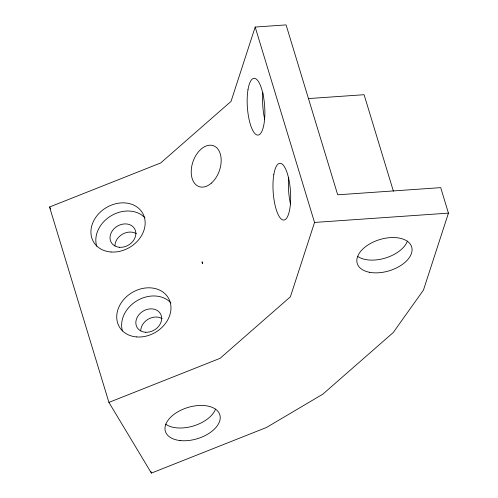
<?xml version="1.0" encoding="UTF-8"?>
<svg xmlns="http://www.w3.org/2000/svg" width="498" height="498" viewBox="0 0 498 498"><rect width="100%" height="100%" fill="white"/><g stroke="black" fill="none" stroke-linecap="round" stroke-linejoin="round"><path stroke-width="0.75" d="M255.175 27.048L231.035 101.399L160.711 162.946L49.557 207.012L108.919 402.403L151.404 473.1L266.486 427.477L322.891 394.117L393.215 332.564L423.449 290.097L448.443 213.125L440.705 187.64L337.7 194.805L286.076 24.9L255.175 27.048L314.543 222.444L290.396 296.789L220.072 358.336L108.919 402.403M308.324 98.585L364.088 94.707L393.389 191.164M314.543 222.444L448.443 213.125M49.557 207.012L50.734 208.967M150.962 471.643L151.404 473.1M407.426 241.113A28.454 16.322 -16.9 0 1 385.321 258.07A28.454 16.322 -16.9 0 1 357.52 256.283M96.737 246.236A28.454 23.07 -31 0 1 111.334 215.671A28.454 23.07 -31 0 1 144.993 217.85M264.662 119.047A28.454 8.653 86 0 1 262.907 92.846M122.483 330.977A28.454 23.07 -31 0 1 137.386 300.487A28.454 23.07 -31 0 1 170.951 302.965M290.477 204.006A28.454 8.653 86 0 1 288.722 177.798M140.735 330.765A13.552 10.987 -31 0 1 148.435 319.05A13.552 10.987 -31 0 1 162.261 318.701M215.541 409.126A28.454 16.322 -16.9 0 1 193.305 426.02A28.454 16.322 -16.9 0 1 165.579 424.109M114.926 245.813A13.552 10.987 -31 0 1 122.62 234.097A13.552 10.987 -31 0 1 136.452 233.749M202.113 261.917L202.431 263.641L202.113 261.917M369.416 272.269A28.454 16.322 -16.9 0 0 412.045 250.6A28.454 16.322 -16.9 0 0 371.882 242.719A28.454 16.322 -16.9 0 0 369.416 272.269M180.095 440.556A28.454 16.322 -16.9 0 0 220.197 416.733A28.454 16.322 -16.9 0 0 177.518 412.002A28.454 16.322 -16.9 0 0 180.095 440.556M111.023 251.994A28.454 23.07 -31 0 0 144.239 216.823A28.454 23.07 -31 0 0 98.853 213.542A28.454 23.07 -31 0 0 111.023 251.994M273.8 174.661A28.454 8.653 86 0 0 282.578 219.848A28.454 8.653 86 0 0 289.083 180.457A28.454 8.653 86 0 0 273.8 174.661M247.992 89.708A28.454 8.653 86 0 0 256.769 134.89A28.454 8.653 86 0 0 263.274 95.498A28.454 8.653 86 0 0 247.992 89.708M119.483 247.288A13.552 10.987 -31 0 0 135.45 230.655A13.552 10.987 -31 0 0 113.893 228.893A13.552 10.987 -31 0 0 119.483 247.288M145.292 332.241A13.552 10.987 -31 0 0 161.259 315.608A13.552 10.987 -31 0 0 139.701 313.846A13.552 10.987 -31 0 0 145.292 332.241M136.583 336.928A28.454 23.07 -31 0 0 170.117 301.993A28.454 23.07 -31 0 0 124.849 298.302A28.454 23.07 -31 0 0 136.583 336.928M211.357 183.139A21.675 13.956 -70.8 0 0 215.796 146.997A21.675 13.956 -70.8 0 0 191.437 168.318A21.675 13.956 -70.8 0 0 211.357 183.139"/></g></svg>
